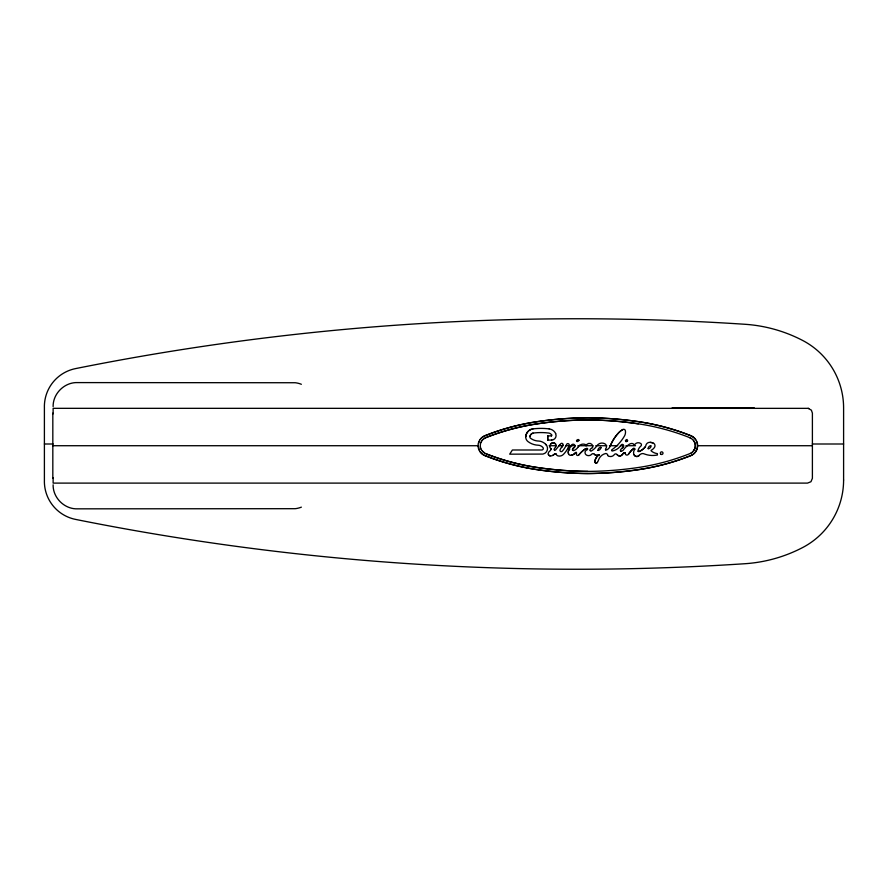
<?xml version="1.0" encoding="UTF-8"?>
<svg xmlns="http://www.w3.org/2000/svg" width="888" height="888" viewBox="0 0 888 888"><rect width="100%" height="100%" fill="white"/><g stroke="black" fill="none" stroke-linecap="round" stroke-linejoin="round"><path stroke-width="1.33" d="M569.075 447.286L569.486 447.408A1.332 1.332 0 0 0 570.917 446.253A2.353 2.342 0 0 1 572.716 444.266A1.865 1.865 0 0 1 574.68 445.021A1.698 1.698 0 0 1 574.025 447.63A2.631 2.62 0 0 0 572.471 449.805L572.582 450.194M578.909 440.326L578.621 439.66M569.363 447.386L568.808 446.253M53.125 406.615C52.836 393.606 64.591 382.051 77.6 382.595L295.216 382.739A24.009 23.987 -90 0 1 301.365 384.282M648.118 448.64L648.118 448.507A3.352 3.352 0 0 1 648.573 447.164L648.795 446.864A3.352 3.352 0 0 1 650.893 445.621L651.115 445.876A3.352 3.352 0 0 1 650.826 446.908L650.638 447.219A3.352 3.352 0 0 1 648.329 448.762L648.229 448.751M578.954 440.326L578.721 440.737A2.62 2.62 0 0 1 577.133 441.558L576.578 440.626M551.048 449.361L551.004 448.518M634.953 448.973L633.888 448.285A22.977 22.966 -90 0 0 628.471 454.234A1.809 1.809 0 0 1 625.84 454.7A1.265 1.254 0 0 1 625.418 453.446M551.759 435.076A4.296 4.296 0 0 0 548.951 433.089L548.495 433.022A61.705 61.66 90 0 0 534.754 432.889L533.033 433.122A4.074 4.074 0 0 0 529.97 436.452L529.925 437.063A1.61 1.598 0 0 0 530.458 438.195L530.636 438.295A13.731 13.72 -90 0 0 537.617 440.981L539.105 441.081A10.789 10.778 -90 0 1 545.709 444.311L546.83 445.743A5.672 5.672 0 0 1 542.945 454.079L509.679 454.168L512.409 449.994L541.88 449.994A1.476 1.476 0 0 0 542.968 447.563A6.605 6.605 0 0 0 538.15 445.21A17.949 17.938 90 0 1 528.049 441.625A5.783 5.783 0 0 1 525.74 436.785A8.258 8.258 0 0 1 532.989 428.882A66.045 66.001 90 0 1 549.062 428.882M551.703 435.076L551.448 435.897M600.843 447.896L600.91 447.374M607.636 455.033A1.832 1.832 0 0 0 605.383 453.579A9.768 9.757 -90 0 0 598.534 459.995A9.724 9.724 -90 0 1 597.358 462.404A1.376 1.376 0 0 1 594.816 461.427A9.812 9.801 -90 0 1 599.211 454.667A4.296 4.296 0 0 1 596.847 455.355A3.341 3.341 0 0 1 594.405 454.268A1.809 1.809 0 0 0 591.674 454.268A4.218 4.218 0 0 1 586.38 455.033A2.886 2.886 0 0 1 587.257 449.75L587.778 448.984M567.932 448.14L568.065 447.896A25.708 25.697 -90 0 1 563.358 454.445A5.539 5.528 0 0 1 558.219 455.944A2.708 2.708 0 0 1 556.188 454.145L556.132 454.023M600.865 447.896L600.599 448.562A3.352 3.352 0 0 1 598.112 450.427L598.09 450.427M478.532 443.523L479.187 441.48M554.279 449.139L554.401 450.05M568.764 446.253L569.141 445.421A1.343 1.343 0 0 0 568.353 443.7A1.343 1.343 0 0 0 566.611 444.411A25.73 25.708 -90 0 1 562.326 451.182A1.354 1.354 0 0 1 560.073 449.728A8.58 8.569 0 0 1 561.516 447.474A8.58 8.569 0 0 0 562.959 445.221A1.354 1.354 0 0 0 560.705 443.767L559.34 445.288M611.532 450.149L611.843 449.772A43.035 43.013 -90 0 0 624.519 435.941A7.703 7.703 0 0 0 625.363 430.647A1.665 1.665 0 0 0 622.988 429.481A15.995 15.984 90 0 0 618.681 432.722A43.001 42.979 -90 0 0 610.078 446.32A6.538 6.538 0 0 1 606.249 450.061L605.527 449.905M576.49 440.726L576.534 440.626A2.298 2.298 0 0 1 578.033 439.538L578.532 439.582M638.139 451.382L638.916 451.559A13.808 13.808 -90 0 0 644.921 447.252L645.332 446.708A3.275 3.275 0 0 0 645.831 445.487A4.018 4.007 0 0 1 650.183 442.357A15.351 15.34 -90 0 1 652.858 442.879A2.964 2.964 0 0 1 654.489 447.386A9.613 9.602 -90 0 1 651.137 450.305L651.059 450.771A11.477 11.477 -90 0 0 657.375 453.624L657.398 455.011L656.254 455.211A23.121 23.11 -90 0 1 645.132 454.234L644.033 453.835A3.596 3.596 0 0 0 641.347 453.835A5.45 5.45 0 0 0 639.182 455.411A3.108 3.097 0 0 1 633.899 454.545A5.261 5.25 0 0 1 634.853 449.261M591.53 448.318A2.886 2.886 0 0 0 589.81 450.36L590.92 451.182A16.084 16.073 -90 0 0 596.858 445.809A6.149 6.149 0 0 1 604.639 443.656A3.286 3.275 0 0 1 605.572 448.928L605.483 449.783M480.908 442.335L481.851 440.825M693.761 450.494L694.594 448.995A8.336 8.336 0 0 0 694.605 442.335L693.761 440.825M627.583 440.737L627.05 439.516A2.298 2.298 0 0 0 625.441 440.626L626.018 441.558A2.62 2.62 0 0 0 627.627 440.737A2.62 2.62 0 0 1 625.996 441.558L625.973 441.558M645.287 446.708L644.877 447.252A13.808 13.808 -90 0 1 638.872 451.559M559.817 444.777L555.433 450.127L554.501 450.183M481.751 440.825L482.983 439.505M692.629 451.814L694.694 448.995A8.336 8.336 0 0 0 694.694 442.335L692.629 439.505M576.312 452.381L575.491 452.603A6.86 6.86 0 0 1 570.917 455.322A2.209 2.209 0 0 1 568.598 453.99A4.429 4.429 0 0 1 569.541 449.117L569.852 448.862A1.576 1.576 0 0 1 568.598 449.095L567.965 448.518M575.657 452.48L575.535 452.603A6.86 6.86 0 0 1 570.873 455.322M482.883 439.505L485.936 437.618A231.457 231.313 90 0 1 537.284 423.82A361.15 360.928 90 0 1 587.756 419.935A361.15 360.928 90 0 1 638.228 423.809A231.457 231.313 -90 0 1 689.665 437.618L691.341 438.428M691.241 452.902L692.718 451.814M556.188 454.023L554.9 453.79A16.384 16.373 -90 0 1 552.736 455.366A3.874 3.874 0 0 1 550.105 455.877A2.165 2.165 0 0 1 548.284 453.901A2.842 2.842 0 0 1 549.361 451.448A5.972 5.972 0 0 0 551.048 449.361M555.056 453.713L554.945 453.79A16.384 16.373 -90 0 1 552.78 455.366M484.271 438.428L485.847 437.618A231.457 231.313 90 0 1 537.384 423.82A361.15 360.928 -90 0 1 587.845 419.935A361.15 360.928 -90 0 1 638.317 423.809M691.341 452.902L689.665 453.701A231.457 231.313 90 0 1 638.317 467.499A361.15 360.928 90 0 1 587.756 471.395A361.15 360.928 90 0 1 537.284 467.51A231.457 231.313 -90 0 1 485.836 453.713L482.883 451.814M624.397 452.614L625.43 453.158M600.743 447.275L600.022 447.463A3.352 3.352 0 0 0 597.913 450.172L597.913 450.327M576.423 452.458L576.578 453.38A1.343 1.343 0 0 0 576.889 455.211A1.343 1.343 0 0 0 578.732 454.978A31.635 31.613 90 0 1 584.548 449.428A5.395 5.383 0 0 1 587.035 448.44L587.412 448.473M672.061 407.969L754.4 407.969M551.504 435.897L547.696 435.897L547.696 440.082L551.759 440.082M44.4 444L53.125 444M812.32 444L843.6 444M634.254 445.288L634.298 445.288A4.351 4.351 0 0 1 640.781 443.512A1.643 1.643 0 0 1 640.736 446.187A8.136 8.136 0 0 0 638.017 450.782L638.183 451.382M52.825 445.721L478.01 445.721M549.15 445.721L556.01 445.721M558.752 445.721L562.859 445.721M565.601 445.721L575.191 445.721M577.933 445.721L593.006 445.721M595.759 445.721L606.726 445.721M609.468 445.721L617.704 445.721M620.446 445.721L623.187 445.721M625.929 445.721L635.53 445.721M698.09 445.721L812.398 445.721M594.361 454.268A3.341 3.341 0 0 0 596.803 455.355A4.296 4.296 0 0 0 599.167 454.667L599.211 454.667M620.934 451.226L621.145 451.226A3.363 3.363 0 0 0 623.454 449.872A22.622 22.611 90 0 1 629.215 444.311A5.006 5.006 0 0 1 631.768 443.489A2.486 2.486 0 0 1 634.088 444.821L634.298 445.288M53.125 477.566L53.125 483.105L807.492 483.105L810.955 481.74L812.398 478.31L812.398 413.12L811.388 410.167L808.135 408.358L53.125 408.325L53.125 413.864M808.124 408.358L808.757 408.469M620.978 451.226L620.412 450.838M625.008 452.625L624.275 452.68A6.771 6.771 0 0 0 622.344 454.545A3.252 3.252 0 0 1 616.994 454.545A1.632 1.621 0 0 0 614.363 454.545A4.607 4.607 0 0 1 609.323 456.365A1.632 1.632 0 0 1 607.636 455.033M689.665 437.618L692.718 439.505M550.194 447.963L551.171 448.873M611.643 450.738L612.365 451.004A13.487 13.475 -90 0 0 621.178 444.966A1.354 1.354 0 0 1 623.62 446.065A3.863 3.863 0 0 1 622.088 448.229M484.36 452.902L481.751 450.494M572.538 450.194L573.581 450.638A8.569 8.569 0 0 0 577.844 447.386M545.665 444.311L546.253 444.966M480.908 448.995L481.851 450.494M479.187 449.85L478.321 445.721M555.666 446.842A2.398 2.398 0 0 0 555.666 444.167A3.041 3.041 0 0 0 550.627 444.167A4.695 4.695 0 0 0 549.783 447.086L549.839 447.119M53.125 484.815C52.836 497.824 64.591 509.379 77.6 508.835L295.216 508.691A24.009 23.987 -90 0 0 301.365 507.148M547.741 435.897L547.741 440.082M52.825 413.12L52.825 478.31M696.581 441.48A10.489 10.478 -90 0 1 696.581 449.85L695.526 451.726A11.1 11.1 -90 0 1 690.542 455.666A233.81 233.666 90 0 1 638.539 469.63A363.359 363.137 90 0 1 587.756 473.537A363.359 363.137 90 0 1 536.974 469.63A233.81 233.666 -90 0 1 484.959 455.666A11.1 11.1 -90 0 1 479.986 451.726L478.932 449.85A10.489 10.478 -90 0 1 478.932 441.48L479.986 439.593A11.1 11.1 -90 0 1 484.97 435.664A233.81 233.666 -90 0 1 536.974 421.7A363.359 363.137 90 0 1 587.756 417.782A363.359 363.137 90 0 1 638.539 421.689A233.81 233.666 -90 0 1 690.542 435.653A11.1 11.1 -90 0 1 695.526 439.593C698.445 442.946 698.234 448.185 695.759 451.726A11.133 11.122 -90 0 1 690.764 455.666L686.502 457.309A233.888 233.888 0 0 1 643.145 468.92L638.705 469.63A363.314 363.214 -90 0 1 592.163 473.482L587.9 473.537A363.47 363.059 90 0 1 541.336 470.229L537.14 469.63A234.221 233.644 -90 0 1 493.661 458.841L485.203 455.666A11.122 11.067 -90 0 1 480.23 451.726M480.996 448.995A8.336 8.336 0 0 1 480.996 442.335M587.845 471.395A361.15 360.928 -90 0 1 537.384 467.51A231.457 231.313 90 0 1 485.936 453.713M530.014 436.452A4.074 4.074 0 0 1 533.078 433.122M555.622 433.533A4.54 4.529 0 0 1 551.714 440.071M549.106 428.882A8.48 8.469 0 0 1 555.666 433.533M525.785 436.785A8.258 8.258 0 0 1 533.033 428.882M620.39 450.338A4.285 4.285 0 0 1 622.044 448.229A3.863 3.863 0 0 0 623.62 446.065M622.988 429.481A15.995 15.984 -90 0 0 618.725 432.722A43.001 42.979 90 0 0 610.134 446.32M591.575 448.307A2.02 2.02 0 0 0 592.762 445.909A3.474 3.474 0 0 0 586.058 445.909A1.665 1.665 0 0 0 584.848 444.355A5.561 5.561 0 0 0 579.642 445.399M577.799 447.386A9.968 9.968 -90 0 1 579.598 445.399M572.527 449.805A2.631 2.62 0 0 1 574.081 447.63M554.234 449.139A27.106 27.095 -90 0 1 555.622 446.842M550.149 455.877A2.165 2.165 0 0 1 548.329 453.901M568.598 453.99A4.429 4.429 0 0 1 569.585 449.117M578.776 454.978A31.635 31.613 90 0 1 584.593 449.428A5.395 5.383 0 0 1 587.079 448.44M597.358 462.404A1.376 1.376 0 0 1 594.86 461.427A9.812 9.801 90 0 1 599.167 454.667M617.038 454.545A3.252 3.252 0 0 0 622.399 454.545A6.771 6.771 0 0 1 624.32 452.68M628.515 454.234A22.977 22.966 90 0 1 633.932 448.285M639.227 455.422A3.108 3.097 0 0 1 633.943 454.545M695.759 439.593A11.133 11.122 -90 0 0 690.764 435.664L686.502 434.01A233.888 233.888 0 0 0 643.145 422.399L638.705 421.689A363.314 363.214 -90 0 0 592.163 417.837L587.9 417.782A363.47 363.059 90 0 0 541.336 421.09L537.14 421.689A234.221 233.644 90 0 0 493.661 432.478L485.203 435.664A11.122 11.067 -90 0 0 480.23 439.593M562.914 445.221A8.58 8.569 0 0 1 561.471 447.474M550.582 444.167A3.041 3.041 0 0 1 555.622 444.167M650.183 442.357A15.351 15.34 90 0 1 652.813 442.879M843.6 480.031L843.6 407.969A76.124 76.124 0 0 0 802.697 340.481A145.688 145.688 0 0 0 744.877 324.275A2549.093 2549.093 0 0 0 75.558 368.598A38.817 38.817 0 0 0 44.4 407.969L44.4 480.031A38.817 38.817 0 0 0 75.558 519.402A2549.093 2549.093 0 0 0 744.877 563.725A145.688 145.688 0 0 0 802.697 547.519A76.124 76.124 0 0 0 843.6 480.031M660.994 454.334A1.343 1.343 0 0 0 663.003 453.18A1.343 1.343 0 0 0 660.994 452.014A1.343 1.343 0 0 0 660.994 454.334"/></g></svg>
